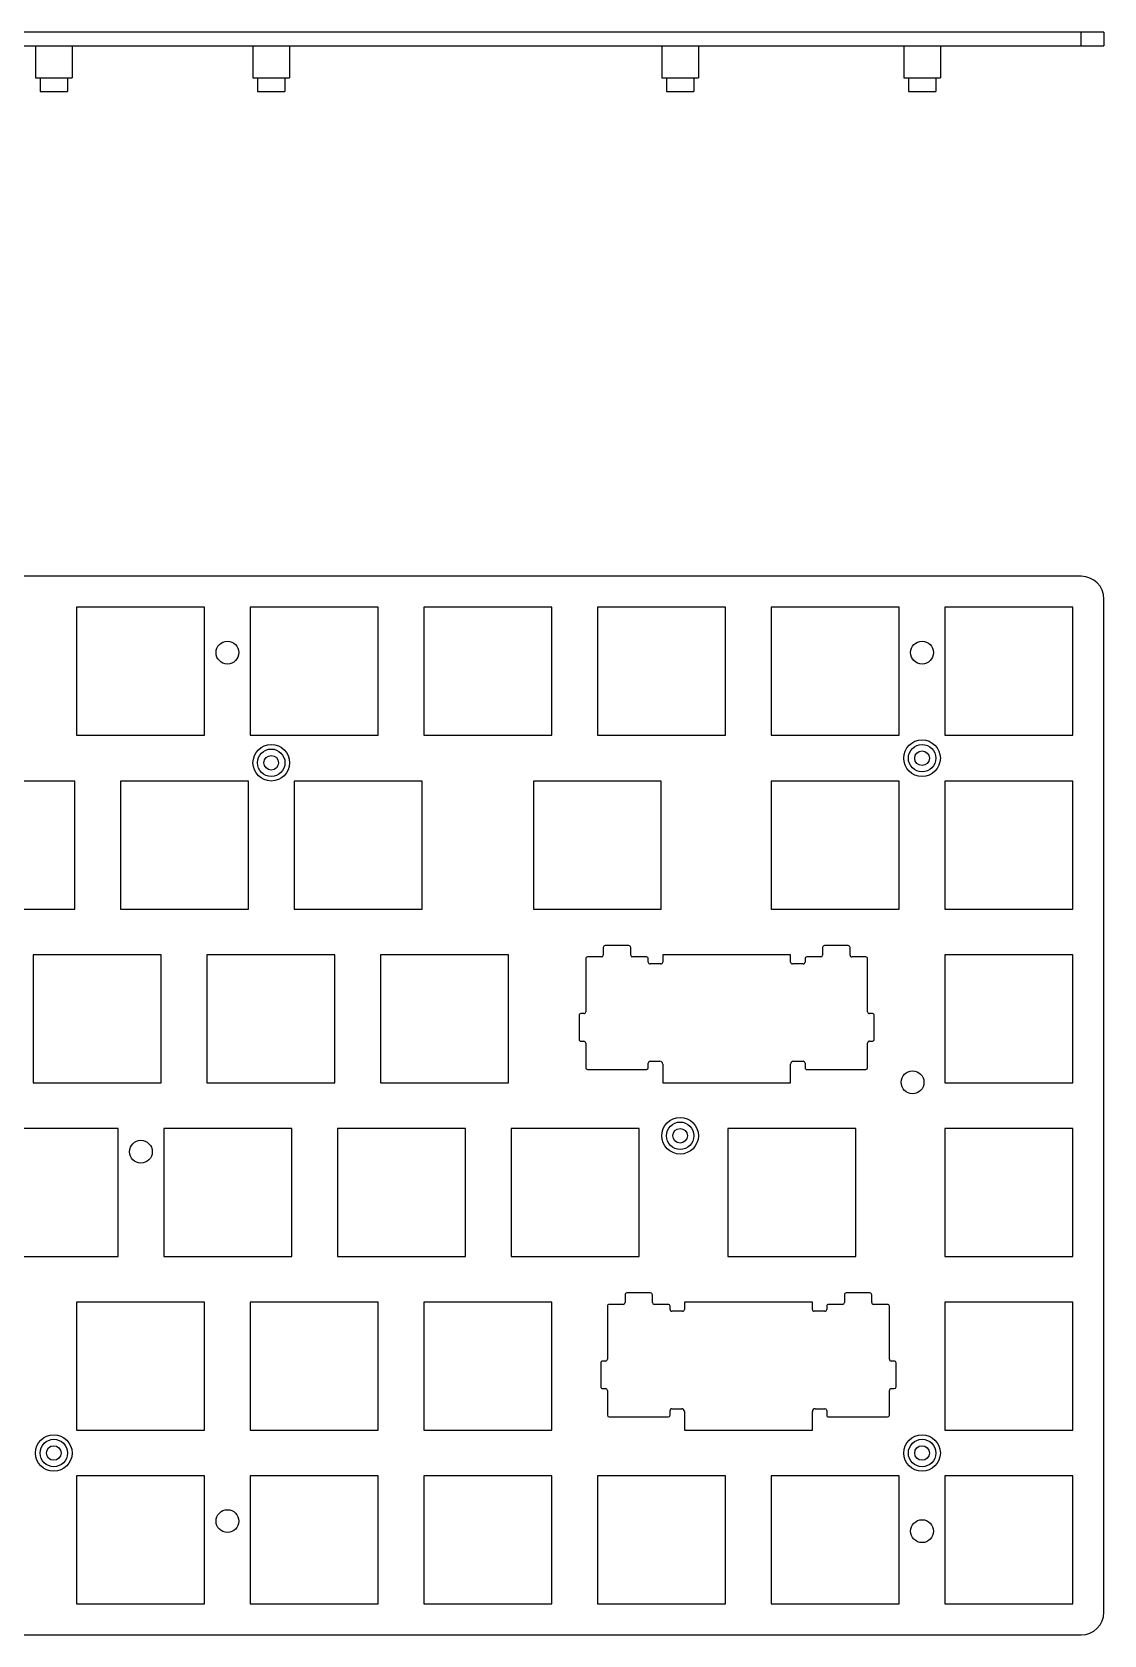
# Model space of a CAD drawing. Header units: inches. Extents: x -7 to 781, y -106 to 681.
# Drawn here: x 376.2 to 493.5, y 70.1 to 245.4 of the extents above; entities that cross this region are included whole.
import ezdxf

# ---------------------------------------------------------------- set-up
doc = ezdxf.new("R2010")
doc.units = ezdxf.units.IN
doc.header["$LTSCALE"] = 51.326917
doc.header["$MEASUREMENT"] = 0
doc.layers.get('0').update_dxf_attribs({"linetype": 'CONTINUOUS'})

msp = doc.modelspace()

# ---------------------------------------------------------------- linework, layer by layer
at = {"color": 7, "linetype": 'Continuous'}
for p, q in [((493.451, 245.376), (187.651, 245.376)), ((187.651, 243.876), (493.451, 243.876)), ((376.551, 243.876), (376.551, 240.376)), ((380.551, 243.876), (380.551, 240.376)), ((400.346, 243.876), (400.346, 240.376)), ((404.346, 243.876), (404.346, 240.376)), ((445.081, 243.876), (445.081, 240.376)), ((449.081, 243.876), (449.081, 240.376)), ((471.551, 243.876), (471.551, 240.376)), ((475.551, 243.876), (475.551, 240.376)), ((490.951, 243.876), (490.951, 245.376)), ((493.451, 245.376), (493.451, 243.876)), ((376.551, 240.376), (380.551, 240.376)), ((377.051, 240.376), (377.051, 238.876)), ((380.051, 240.376), (380.051, 238.876)), ((400.346, 240.376), (404.346, 240.376)), ((400.846, 240.376), (400.846, 238.876)), ((403.846, 240.376), (403.846, 238.876)), ((445.081, 240.376), (449.081, 240.376)), ((445.581, 240.376), (445.581, 238.876)), ((448.581, 240.376), (448.581, 238.876)), ((471.551, 240.376), (475.551, 240.376)), ((472.051, 240.376), (472.051, 238.876)), ((475.051, 240.376), (475.051, 238.876)), ((377.051, 238.876), (380.051, 238.876)), ((400.846, 238.876), (403.846, 238.876)), ((445.581, 238.876), (448.581, 238.876)), ((472.051, 238.876), (475.051, 238.876)), ((490.951, 185.853), (190.151, 185.853)), ((381.051, 182.453), (381.051, 168.453)), ((395.051, 182.453), (381.051, 182.453)), ((395.051, 168.453), (395.051, 182.453)), ((414.051, 182.453), (400.051, 182.453)), ((400.051, 182.453), (400.051, 168.453)), ((414.051, 168.453), (414.051, 182.453)), ((433.051, 182.453), (419.051, 182.453)), ((419.051, 182.453), (419.051, 168.453)), ((433.051, 168.453), (433.051, 182.453)), ((452.051, 182.453), (438.051, 182.453)), ((438.051, 182.453), (438.051, 168.453)), ((452.051, 168.453), (452.051, 182.453)), ((471.051, 182.453), (457.051, 182.453)), ((457.051, 182.453), (457.051, 168.453)), ((471.051, 168.453), (471.051, 182.453)), ((490.051, 182.453), (476.051, 182.453)), ((476.051, 182.453), (476.051, 168.453)), ((490.051, 168.453), (490.051, 182.453)), ((493.451, 72.553), (493.451, 183.353)), ((381.051, 168.453), (395.051, 168.453)), ((400.051, 168.453), (414.051, 168.453)), ((419.051, 168.453), (433.051, 168.453)), ((438.051, 168.453), (452.051, 168.453)), ((457.051, 168.453), (471.051, 168.453)), ((476.051, 168.453), (490.051, 168.453)), ((380.846, 163.453), (366.846, 163.453)), ((380.846, 149.453), (380.846, 163.453)), ((399.846, 163.453), (385.846, 163.453)), ((385.846, 163.453), (385.846, 149.453)), ((399.846, 149.453), (399.846, 163.453)), ((418.846, 163.453), (404.846, 163.453)), ((404.846, 163.453), (404.846, 149.453)), ((418.846, 149.453), (418.846, 163.453)), ((445.021, 163.453), (431.021, 163.453)), ((431.021, 163.453), (431.021, 149.453)), ((445.021, 149.453), (445.021, 163.453)), ((471.051, 163.453), (457.051, 163.453)), ((457.051, 163.453), (457.051, 149.453)), ((471.051, 149.453), (471.051, 163.453)), ((490.051, 163.453), (476.051, 163.453)), ((476.051, 163.453), (476.051, 149.453)), ((490.051, 149.453), (490.051, 163.453)), ((366.846, 149.453), (380.846, 149.453)), ((385.846, 149.453), (399.846, 149.453)), ((404.846, 149.453), (418.846, 149.453)), ((431.021, 149.453), (445.021, 149.453)), ((457.051, 149.453), (471.051, 149.453)), ((476.051, 149.453), (490.051, 149.453)), ((390.296, 144.453), (376.296, 144.453)), ((376.296, 144.453), (376.296, 130.453)), ((390.296, 130.453), (390.296, 144.453)), ((409.296, 144.453), (395.296, 144.453)), ((395.296, 144.453), (395.296, 130.453)), ((409.296, 130.453), (409.296, 144.453)), ((428.296, 144.453), (414.296, 144.453)), ((414.296, 144.453), (414.296, 130.453)), ((428.296, 130.453), (428.296, 144.453)), ((436.749, 144.008), (436.749, 138.208)), ((438.474, 144.208), (436.949, 144.208)), ((438.674, 145.258), (438.674, 144.408)), ((441.474, 145.458), (438.874, 145.458)), ((441.674, 144.408), (441.674, 145.258)), ((443.399, 144.208), (441.874, 144.208)), ((443.599, 143.653), (443.599, 144.008)), ((459.174, 144.453), (445.174, 144.453)), ((445.174, 144.453), (445.174, 143.653)), ((459.174, 143.653), (459.174, 144.453)), ((460.749, 144.008), (460.749, 143.653)), ((462.474, 144.208), (460.949, 144.208)), ((462.674, 145.258), (462.674, 144.408)), ((465.474, 145.458), (462.874, 145.458)), ((465.674, 144.408), (465.674, 145.258)), ((467.399, 144.208), (465.874, 144.208)), ((467.599, 138.208), (467.599, 144.008)), ((490.051, 144.453), (476.051, 144.453)), ((476.051, 144.453), (476.051, 130.453)), ((490.051, 130.453), (490.051, 144.453)), ((444.974, 143.453), (443.799, 143.453)), ((460.549, 143.453), (459.374, 143.453)), ((436.024, 137.808), (436.024, 135.198)), ((436.549, 138.008), (436.224, 138.008)), ((468.124, 138.008), (467.799, 138.008)), ((468.324, 135.198), (468.324, 137.808)), ((436.224, 134.998), (436.548, 134.998)), ((436.748, 134.798), (436.749, 132.098)), ((467.599, 132.098), (467.599, 134.798)), ((467.799, 134.998), (468.124, 134.998)), ((436.949, 131.898), (443.399, 131.898)), ((443.599, 132.098), (443.599, 132.598)), ((443.799, 132.798), (444.874, 132.798)), ((445.174, 132.498), (445.174, 130.453)), ((459.174, 130.453), (459.174, 132.498)), ((459.474, 132.798), (460.549, 132.798)), ((460.749, 132.598), (460.749, 132.098)), ((460.949, 131.898), (467.399, 131.898)), ((376.296, 130.453), (390.296, 130.453)), ((395.296, 130.453), (409.296, 130.453)), ((414.296, 130.453), (428.296, 130.453)), ((445.174, 130.453), (459.174, 130.453)), ((476.051, 130.453), (490.051, 130.453)), ((385.581, 125.453), (371.581, 125.453)), ((385.581, 111.453), (385.581, 125.453)), ((404.581, 125.453), (390.581, 125.453)), ((390.581, 125.453), (390.581, 111.453)), ((404.581, 111.453), (404.581, 125.453)), ((423.581, 125.453), (409.581, 125.453)), ((409.581, 125.453), (409.581, 111.453)), ((423.581, 111.453), (423.581, 125.453)), ((442.581, 125.453), (428.581, 125.453)), ((428.581, 125.453), (428.581, 111.453)), ((442.581, 111.453), (442.581, 125.453)), ((466.311, 125.453), (452.311, 125.453)), ((452.311, 125.453), (452.311, 111.453)), ((466.311, 111.453), (466.311, 125.453)), ((490.051, 125.453), (476.051, 125.453)), ((476.051, 125.453), (476.051, 111.453)), ((490.051, 111.453), (490.051, 125.453)), ((371.581, 111.453), (385.581, 111.453)), ((390.581, 111.453), (404.581, 111.453)), ((409.581, 111.453), (423.581, 111.453)), ((428.581, 111.453), (442.581, 111.453)), ((452.311, 111.453), (466.311, 111.453)), ((476.051, 111.453), (490.051, 111.453)), ((441.051, 107.258), (441.051, 106.408)), ((443.851, 107.458), (441.251, 107.458)), ((444.051, 106.408), (444.051, 107.258)), ((465.051, 107.258), (465.051, 106.408)), ((467.851, 107.458), (465.251, 107.458)), ((468.051, 106.408), (468.051, 107.258)), ((395.051, 106.453), (381.051, 106.453)), ((381.051, 106.453), (381.051, 92.453)), ((395.051, 92.453), (395.051, 106.453)), ((414.051, 106.453), (400.051, 106.453)), ((400.051, 106.453), (400.051, 92.453)), ((414.051, 92.453), (414.051, 106.453)), ((433.051, 106.453), (419.051, 106.453)), ((419.051, 106.453), (419.051, 92.453)), ((433.051, 92.453), (433.051, 106.453)), ((439.126, 106.008), (439.126, 100.208)), ((440.851, 106.208), (439.326, 106.208)), ((445.776, 106.208), (444.251, 106.208)), ((445.976, 105.653), (445.976, 106.008)), ((447.351, 105.453), (446.176, 105.453)), ((461.551, 106.453), (447.551, 106.453)), ((447.551, 106.453), (447.551, 105.653)), ((461.551, 105.653), (461.551, 106.453)), ((462.926, 105.453), (461.751, 105.453)), ((463.126, 106.008), (463.126, 105.653)), ((464.851, 106.208), (463.326, 106.208)), ((469.776, 106.208), (468.251, 106.208)), ((469.976, 100.208), (469.976, 106.008)), ((490.051, 106.453), (476.051, 106.453)), ((476.051, 106.453), (476.051, 92.453)), ((490.051, 92.453), (490.051, 106.453)), ((438.926, 100.008), (438.601, 100.008)), ((470.501, 100.008), (470.176, 100.008)), ((438.401, 99.808), (438.401, 97.198)), ((470.701, 97.198), (470.701, 99.808)), ((438.601, 96.998), (438.926, 96.998)), ((439.126, 96.798), (439.126, 94.098)), ((469.976, 94.098), (469.976, 96.798)), ((470.176, 96.998), (470.501, 96.998)), ((446.176, 94.798), (447.251, 94.798)), ((461.851, 94.798), (462.926, 94.798)), ((439.326, 93.898), (445.776, 93.898)), ((445.976, 94.098), (445.976, 94.598)), ((447.551, 94.498), (447.551, 92.453)), ((461.551, 92.453), (461.551, 94.498)), ((463.126, 94.598), (463.126, 94.098)), ((463.326, 93.898), (469.776, 93.898)), ((381.051, 92.453), (395.051, 92.453)), ((400.051, 92.453), (414.051, 92.453)), ((419.051, 92.453), (433.051, 92.453)), ((447.551, 92.453), (461.551, 92.453)), ((476.051, 92.453), (490.051, 92.453)), ((395.051, 87.453), (381.051, 87.453)), ((381.051, 87.453), (381.051, 73.453)), ((395.051, 73.453), (395.051, 87.453)), ((414.051, 87.453), (400.051, 87.453)), ((400.051, 87.453), (400.051, 73.453)), ((414.051, 73.453), (414.051, 87.453)), ((433.051, 87.453), (419.051, 87.453)), ((419.051, 87.453), (419.051, 73.453)), ((433.051, 73.453), (433.051, 87.453)), ((452.051, 87.453), (438.051, 87.453)), ((438.051, 87.453), (438.051, 73.453)), ((452.051, 73.453), (452.051, 87.453)), ((471.051, 87.453), (457.051, 87.453)), ((457.051, 87.453), (457.051, 73.453)), ((471.051, 73.453), (471.051, 87.453)), ((490.051, 87.453), (476.051, 87.453)), ((476.051, 87.453), (476.051, 73.453)), ((490.051, 73.453), (490.051, 87.453)), ((381.051, 73.453), (395.051, 73.453)), ((400.051, 73.453), (414.051, 73.453)), ((419.051, 73.453), (433.051, 73.453)), ((438.051, 73.453), (452.051, 73.453)), ((457.051, 73.453), (471.051, 73.453)), ((476.051, 73.453), (490.051, 73.453)), ((190.151, 70.053), (490.951, 70.053))]:
    msp.add_line(p, q, dxfattribs=at)
for centre, radius in [((397.551, 177.503), 1.25), ((473.551, 177.503), 1.25), ((402.346, 165.453), 2), ((402.346, 165.453), 1.5), ((473.551, 165.953), 2), ((473.551, 165.953), 1.5), ((473.551, 165.953), 0.8), ((402.346, 165.453), 0.8), ((472.511, 130.503), 1.25), ((447.081, 124.653), 2), ((447.081, 124.653), 1.5), ((447.081, 124.653), 0.8), ((388.081, 122.903), 1.25), ((378.551, 89.953), 2), ((378.551, 89.953), 1.5), ((473.551, 89.953), 2), ((473.551, 89.953), 1.5), ((378.551, 89.953), 0.8), ((473.551, 89.953), 0.8), ((397.551, 82.503), 1.25), ((473.551, 81.403), 1.25)]:
    msp.add_circle(centre, radius, dxfattribs=at)
for centre, radius, start, end in [((490.951, 183.353), 2.5, 0, 90), ((436.949, 144.008), 0.2, 89.99999, 180), ((438.474, 144.408), 0.2, 270, 360), ((438.874, 145.258), 0.2, 89.99999, 180), ((441.474, 145.258), 0.2, 360, 90.00006), ((441.874, 144.408), 0.2, 180, 270), ((443.399, 144.008), 0.2, 360, 90.00002), ((460.949, 144.008), 0.2, 89.99999, 180), ((462.474, 144.408), 0.2, 270, 0), ((462.874, 145.258), 0.2, 89.99999, 180), ((465.474, 145.258), 0.2, 360, 90.00006), ((465.874, 144.408), 0.2, 180, 270.00002), ((467.399, 144.008), 0.2, 359.99999, 90.00006), ((443.799, 143.653), 0.2, 180, 270.00001), ((444.974, 143.653), 0.2, 269.99999, 0), ((459.374, 143.653), 0.2, 180, 270.00001), ((460.549, 143.653), 0.2, 269.99999, 0), ((436.224, 137.808), 0.2, 89.99999, 180), ((436.549, 138.208), 0.2, 270, 0.00001), ((467.799, 138.208), 0.2, 180, 270.00002), ((468.124, 137.808), 0.2, 0, 90.00006), ((436.224, 135.198), 0.2, 179.99999, 270.00003), ((468.124, 135.198), 0.2, 270, 360), ((436.548, 134.798), 0.2, 0.0089, 90.00003), ((467.799, 134.798), 0.2, 89.99999, 180), ((436.949, 132.098), 0.2, 180.00892, 270), ((443.399, 132.098), 0.2, 270, 0), ((443.799, 132.598), 0.2, 89.99999, 180.00001), ((444.874, 132.498), 0.3, 360, 89.99407), ((459.474, 132.498), 0.3, 89.99999, 179.99704), ((460.549, 132.598), 0.2, 360, 89.99691), ((460.949, 132.098), 0.2, 179.9999, 270), ((467.399, 132.098), 0.2, 270, 0), ((441.251, 107.258), 0.2, 89.99999, 180), ((443.851, 107.258), 0.2, 0, 90.00006), ((465.251, 107.258), 0.2, 89.99999, 180), ((467.851, 107.258), 0.2, 360, 90.00006), ((439.326, 106.008), 0.2, 89.99999, 180), ((440.851, 106.408), 0.2, 270, 0), ((444.251, 106.408), 0.2, 180, 270), ((445.776, 106.008), 0.2, 360, 90.00002), ((446.176, 105.653), 0.2, 180, 270.00001), ((447.351, 105.653), 0.2, 269.99999, 0), ((461.751, 105.653), 0.2, 180, 270.00001), ((462.926, 105.653), 0.2, 269.99999, 360), ((463.326, 106.008), 0.2, 89.99999, 180), ((464.851, 106.408), 0.2, 270, 0), ((468.251, 106.408), 0.2, 180, 270.00002), ((469.776, 106.008), 0.2, 359.99999, 90.00006), ((438.601, 99.808), 0.2, 89.99999, 180), ((438.926, 100.208), 0.2, 270, 0.00001), ((470.176, 100.208), 0.2, 180, 270.00002), ((470.501, 99.808), 0.2, 0, 90.00006), ((438.601, 97.198), 0.2, 179.99999, 270.00003), ((438.926, 96.798), 0.2, 0.0089, 90.00003), ((470.176, 96.798), 0.2, 89.99999, 180), ((470.501, 97.198), 0.2, 270, 360), ((446.176, 94.598), 0.2, 89.99999, 180.00001), ((447.251, 94.498), 0.3, 360, 89.99407), ((461.851, 94.498), 0.3, 89.99999, 179.99704), ((462.926, 94.598), 0.2, 0, 89.99691), ((439.326, 94.098), 0.2, 180.00892, 270), ((445.776, 94.098), 0.2, 270, 0), ((463.326, 94.098), 0.2, 179.9999, 270), ((469.776, 94.098), 0.2, 270, 0), ((490.951, 72.553), 2.5, 270, 360)]:
    msp.add_arc(centre, radius, start, end, dxfattribs=at)

doc.saveas('drawing.dxf')
